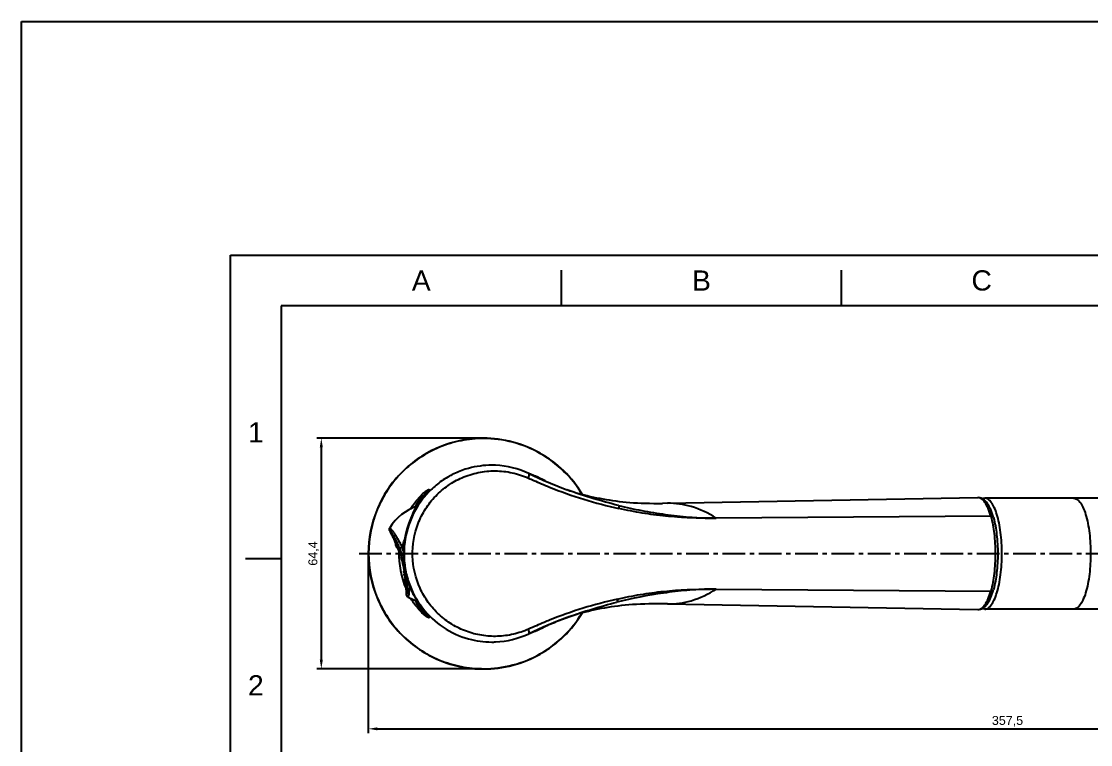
# Model space of a CAD drawing. Header units: millimetres. Extents: x 120 to 1856, y -818 to 764.
# Drawn here: x 581.1 to 880.1, y -298.8 to -96.6 of the extents above; entities that cross this region are included whole.
import ezdxf

# ---------------------------------------------------------------- set-up
doc = ezdxf.new("R2010")
doc.units = ezdxf.units.MM
doc.header["$LTSCALE"] = 0.1
doc.linetypes.add('CENTERX2', pattern=[101.6, 63.5, -12.7, 12.7, -12.7])
doc.layers.add('CENTER', color=1, linetype='CENTERX2')
doc.layers.add('DIM', color=3, linetype='Continuous')
doc.styles.get("Standard").update_dxf_attribs({"font": 'arial.ttf'})
doc.dimstyles.new('ISO-25', dxfattribs={"dimtxt": 2.5, "dimasz": 2.5, "dimexe": 1.25, "dimexo": 0.625, "dimtad": 1, "dimlfac": 1.33325, "dimtxsty": 'Standard', "dimcen": 2.5, "dimadec": 0, "dimazin": 0, "dimtfac": 1, "dimtmove": 0, "dimatfit": 3, "dimfxl": 0, "dimarcsym": 0})

# ---------------------------------------------------------------- blocks, each defined once
blk = doc.blocks.new('*D41')
at = {"layer": 'Defpoints', "color": 0}
for p in [(710.34, -213.14), (665.01, -277.57), (710.37, -277.57)]:
    blk.add_point(p, dxfattribs=at)
at = {"layer": 'DIM', "color": 0, "lineweight": -2}
for p, q in [((709.71, -213.14), (663.76, -213.14)), ((665.01, -215.64), (665.01, -275.07)), ((709.75, -277.57), (663.76, -277.57))]:
    blk.add_line(p, q, dxfattribs=at)
at = {"layer": 'DIM', "color": 0}
for points in [[(664.59, -215.64), (665.43, -215.64), (665.01, -213.14)], [(664.59, -275.07), (665.43, -275.07), (665.01, -277.57)]]:
    blk.add_solid(points, dxfattribs=at)
at = {"layer": 'DIM', "color": 0, "insert": (662.88, -245.36), "char_height": 2.5, "attachment_point": 5, "rotation": 90}
blk.add_mtext('64,4', dxfattribs=at)
blk = doc.blocks.new('*D91')
at = {"layer": 'Defpoints', "color": 0}
for p in [(678.14, -245.39), (1035.6, -245.4), (1035.6, -294.36)]:
    blk.add_point(p, dxfattribs=at)
at = {"layer": 'DIM', "color": 0, "lineweight": -2}
for p, q in [((678.14, -246.01), (678.14, -295.61)), ((1035.6, -246.02), (1035.6, -295.61)), ((680.64, -294.36), (1033.1, -294.36))]:
    blk.add_line(p, q, dxfattribs=at)
at = {"layer": 'DIM', "color": 0}
for points in [[(680.64, -293.95), (680.64, -294.78), (678.14, -294.36)], [(1033.1, -293.95), (1033.1, -294.78), (1035.6, -294.36)]]:
    blk.add_solid(points, dxfattribs=at)
at = {"layer": 'DIM', "color": 0, "insert": (856.87, -292.24), "char_height": 2.5, "attachment_point": 5}
blk.add_mtext('357,5', dxfattribs=at)

msp = doc.modelspace()

# ---------------------------------------------------------------- linework, layer by layer
for p, q in [((732.1261, -176.134), (732.1261, -166.134)), ((810.4695, -176.134), (810.4695, -166.134)), ((653.7826, -176.134), (653.7826, -741.7905)), ((1045.4998, -176.134), (653.7826, -176.134)), ((653.7826, -246.841), (643.7826, -246.841))]:
    msp.add_line(p, q)
at = {"color": 7, "linetype": 'Continuous'}
for p, q in [((723.1715, -223.0761), (723.0555, -223.026)), ((723.4687, -223.1935), (723.1715, -223.0761)), ((693.4596, -229.7279), (693.56, -229.5972)), ((693.4827, -229.7008), (693.4597, -229.7278)), ((693.4628, -229.7269), (693.4829, -229.7006)), ((694.7275, -228.1357), (693.4827, -229.7008)), ((693.56, -229.5972), (693.8337, -229.2466)), ((733.8978, -227.6085), (733.691, -227.5326)), ((733.8508, -227.5913), (733.9343, -227.6203)), ((733.9343, -227.6203), (734.1556, -227.6957)), ((761.7955, -231.3233), (848.5662, -229.7308)), ((932.3223, -229.8873), (850.5113, -229.8873)), ((761.7999, -231.3233), (760.423, -231.3423)), ((690.639, -234.1772), (690.6376, -234.1776)), ((852.1951, -234.936), (775.3919, -235.487)), ((684.1519, -238.1768), (684.1522, -238.1764)), ((684.1522, -238.1764), (684.1604, -238.1726)), ((684.7792, -240.213), (684.4356, -239.5468)), ((685.6088, -242.0037), (685.6092, -242.0038)), ((685.6904, -241.6806), (685.6718, -241.6566)), ((685.7003, -241.5727), (685.6911, -241.5413)), ((685.6911, -241.5413), (685.7102, -241.5612)), ((685.7139, -241.6065), (685.7003, -241.5727)), ((685.7009, -241.5702), (685.7006, -241.5691)), ((686.0943, -242.0919), (686.1315, -242.1489)), ((686.1314, -242.1487), (686.1712, -242.223)), ((685.8592, -242.9995), (685.8499, -242.959)), ((685.9973, -243.0187), (685.8717, -243.0187)), ((685.8717, -243.0187), (686.0038, -243.3742)), ((686.1713, -243.3742), (685.9973, -243.0187)), ((685.9993, -242.5558), (686.2067, -242.4675)), ((686.0034, -243.3741), (686.0038, -243.3742)), ((686.0038, -243.3742), (686.1738, -243.7328)), ((686.2067, -242.4675), (686.071, -242.209)), ((686.1657, -243.7297), (686.1451, -243.6898)), ((686.1712, -242.223), (686.2772, -242.4411)), ((686.1713, -243.3742), (686.2153, -243.3588)), ((686.2994, -243.7328), (686.1713, -243.3742)), ((686.1738, -243.7328), (686.2994, -243.7328)), ((686.2756, -242.4378), (686.2067, -242.4675)), ((686.4508, -243.9192), (686.425, -243.9181)), ((686.451, -243.9192), (686.4548, -243.9192)), ((686.4515, -243.9192), (686.4511, -243.9192)), ((686.6963, -244.203), (686.9122, -244.1245)), ((686.7056, -244.6518), (686.7046, -244.6881)), ((686.7788, -244.7683), (686.7793, -244.7685)), ((686.903, -243.8134), (687.5878, -243.5508)), ((687.0012, -244.3927), (686.9122, -244.1245)), ((686.9841, -244.0981), (686.9123, -244.1245)), ((686.9761, -244.3937), (686.9685, -244.3936)), ((687.0012, -244.3927), (686.9761, -244.3932)), ((686.9855, -244.1016), (687.0666, -244.3221)), ((687.0012, -244.3927), (687.0095, -244.3923)), ((687.0666, -244.3221), (687.0856, -244.3803)), ((687.0784, -244.9392), (687.0823, -244.9389)), ((687.0813, -244.9642), (687.0784, -244.9392)), ((687.1166, -244.9677), (687.0812, -244.9637)), ((687.0856, -244.3802), (687.1031, -244.4568)), ((687.1465, -244.9827), (687.1166, -244.9677)), ((687.1615, -244.997), (687.142, -244.9535)), ((687.1752, -245.0231), (687.1615, -244.997)), ((687.1784, -244.997), (687.1808, -245.0301)), ((688.0363, -250.4303), (688.0403, -250.3944)), ((688.0419, -250.3896), (688.0389, -250.4519)), ((688.2168, -250.4519), (688.0389, -250.4519)), ((688.0389, -250.4519), (688.0443, -250.5015)), ((688.0664, -250.3385), (688.0419, -250.3896)), ((688.0457, -250.5116), (688.0441, -250.5015)), ((688.0443, -250.5015), (688.0549, -250.5513)), ((688.0514, -250.5419), (688.0457, -250.5116)), ((688.0549, -250.5513), (688.2328, -250.5513)), ((688.1106, -250.2986), (688.0699, -250.334)), ((688.1736, -250.2784), (688.1215, -250.2928)), ((688.1368, -250.2864), (688.1735, -250.2784)), ((688.2032, -250.2758), (688.1736, -250.2784)), ((688.1736, -250.2784), (688.3324, -250.2784)), ((688.1894, -251.1282), (688.2298, -251.0936)), ((688.3021, -250.6777), (688.2028, -250.6777)), ((688.2386, -250.2659), (688.2032, -250.2758)), ((688.2032, -250.2758), (688.2311, -250.2692)), ((688.3342, -250.2758), (688.2032, -250.2758)), ((688.2274, -250.5015), (688.2168, -250.4519)), ((688.2224, -250.2294), (688.2174, -250.2046)), ((688.2302, -250.2678), (688.2224, -250.2294)), ((688.2761, -250.4946), (688.2274, -250.5015)), ((688.2328, -250.5513), (688.2274, -250.5015)), ((688.2311, -250.2692), (688.2588, -250.2525)), ((688.2457, -250.2604), (688.2351, -250.1989)), ((688.2407, -251.0878), (688.2922, -251.0737)), ((688.256, -251.0815), (688.2922, -251.0737)), ((688.2588, -250.2525), (688.2781, -250.2302)), ((688.2622, -250.1943), (688.2726, -250.2557)), ((688.2769, -250.4995), (688.2764, -250.4995)), ((688.2911, -250.1896), (688.2928, -250.1593)), ((688.3288, -251.0705), (688.2922, -251.0737)), ((688.2922, -251.0737), (688.3592, -251.0737)), ((688.2928, -250.1593), (688.4708, -250.1593)), ((688.2928, -250.1593), (688.2928, -250.1932)), ((688.3287, -251.0705), (688.3583, -251.0632)), ((688.3581, -251.0633), (688.3288, -251.0705)), ((688.3587, -251.0705), (688.3288, -251.0705)), ((688.461, -250.2042), (688.378, -250.2546)), ((688.6901, -251.0698), (688.4975, -251.095)), ((688.157, -251.2433), (688.1607, -251.1841)), ((688.3349, -251.2433), (688.157, -251.2433)), ((688.157, -251.2433), (688.1612, -251.2939)), ((688.1607, -251.1841), (688.1861, -251.1324)), ((688.1623, -251.3033), (688.161, -251.2939)), ((688.1612, -251.2939), (688.1706, -251.3447)), ((688.1665, -251.3304), (688.1623, -251.3033)), ((688.1706, -251.3447), (688.3485, -251.3447)), ((688.319, -251.4749), (688.2923, -251.4725)), ((688.3207, -252.5836), (688.3147, -252.6412)), ((688.4926, -252.6412), (688.3147, -252.6412)), ((688.3147, -252.6412), (688.3167, -252.6936)), ((688.3175, -252.7045), (688.3165, -252.6936)), ((688.3167, -252.6936), (688.3239, -252.7461)), ((688.3206, -252.7322), (688.3175, -252.7045)), ((688.417, -251.4749), (688.3191, -251.4749)), ((688.3507, -252.5295), (688.3228, -252.5773)), ((688.3239, -252.7461), (688.5019, -252.7461)), ((688.3239, -252.7461), (688.3387, -252.7993)), ((688.3443, -251.2939), (688.3349, -251.2433)), ((688.3387, -252.7993), (688.3704, -252.8423)), ((688.3443, -251.2939), (688.3895, -251.2885)), ((688.3485, -251.3447), (688.3443, -251.2939)), ((688.3996, -251.4389), (688.3485, -251.3447)), ((688.3737, -252.8454), (688.4176, -252.8725)), ((688.3835, -253.3916), (688.3765, -253.4475)), ((688.5544, -253.4475), (688.3765, -253.4475)), ((688.3765, -253.4475), (688.3772, -253.5009)), ((688.3778, -253.5127), (688.377, -253.5009)), ((688.3772, -253.5009), (688.3831, -253.5545)), ((688.3802, -253.5407), (688.3778, -253.5127)), ((688.3831, -253.5545), (688.561, -253.5545)), ((688.4287, -253.6536), (688.3831, -253.5545)), ((688.4138, -253.3386), (688.386, -253.3845)), ((688.4507, -252.4784), (688.4014, -252.4915)), ((688.4176, -252.8725), (688.4732, -252.8832)), ((688.4799, -253.6859), (688.432, -253.6567)), ((688.4732, -252.8832), (688.4457, -252.8807)), ((688.499, -252.4741), (688.4507, -252.4784)), ((688.4507, -252.4784), (688.529, -252.4784)), ((688.5128, -253.2886), (688.4643, -253.3013)), ((688.5614, -252.8832), (688.4732, -252.8832)), ((688.5326, -253.6955), (688.4799, -253.6859)), ((688.4999, -252.6936), (688.4926, -252.6412)), ((688.499, -252.4741), (688.5278, -252.467)), ((688.5282, -252.467), (688.499, -252.4741)), ((688.5286, -252.4741), (688.499, -252.4741)), ((688.5455, -252.69), (688.4999, -252.6936)), ((688.5019, -252.7461), (688.4999, -252.6936)), ((688.5326, -253.6955), (688.5048, -253.6929)), ((688.5676, -253.2838), (688.5128, -253.2886)), ((688.5128, -253.2886), (688.593, -253.2886)), ((688.6876, -253.6955), (688.5326, -253.6955)), ((688.5604, -253.5009), (688.5544, -253.4475)), ((688.5604, -253.5009), (688.6093, -253.4982)), ((688.561, -253.5545), (688.5604, -253.5009)), ((688.5676, -253.2838), (688.5921, -253.2777)), ((688.5926, -253.2838), (688.5676, -253.2838)), ((688.611, -253.515), (688.6106, -253.515)), ((688.6327, -253.6978), (688.6708, -253.7245)), ((688.683, -253.9235), (688.669, -253.7237)), ((688.6711, -253.7029), (688.673, -253.7302)), ((688.673, -253.7302), (688.6752, -253.7622)), ((688.6755, -253.7302), (688.6959, -253.7857)), ((688.6959, -253.7857), (688.6878, -253.7571)), ((688.6886, -253.7563), (688.6887, -253.7566)), ((688.8317, -253.7857), (688.6959, -253.7857)), ((688.9376, -252.8873), (688.6984, -252.9055)), ((688.7639, -253.7326), (688.8561, -253.7634)), ((688.8511, -253.7908), (688.8561, -253.7634)), ((688.8841, -253.8032), (688.8512, -253.7901)), ((688.909, -253.8256), (688.8841, -253.8032)), ((688.926, -253.8738), (688.9202, -253.8443)), ((688.9379, -253.8474), (688.9296, -253.883)), ((689.0173, -252.8812), (688.9376, -252.8873)), ((688.9446, -253.1761), (688.9376, -252.8873)), ((689.0173, -252.8814), (689.0316, -253.1258)), ((689.0326, -253.1737), (689.0268, -253.2676)), ((688.8547, -256.9061), (688.8433, -256.825)), ((690.6375, -256.597), (690.639, -256.5975)), ((775.3919, -255.2878), (852.1951, -255.8386)), ((761.7914, -259.4513), (761.792, -259.4513)), ((761.7926, -259.4513), (848.5712, -261.044)), ((693.5707, -261.1913), (693.4596, -261.0468)), ((693.4599, -261.0472), (693.4827, -261.0739)), ((693.4827, -261.0739), (693.4626, -261.0476)), ((693.4827, -261.0739), (694.7265, -262.6383)), ((693.8289, -261.522), (693.5707, -261.1913)), ((734.2212, -263.057), (734.0099, -263.1283)), ((932.3223, -260.8873), (850.5113, -260.8873)), ((726.9975, -265.9563), (723.0177, -267.7697)), ((727.5464, -265.7284), (727.5785, -265.711)), ((733.7155, -263.233), (733.9018, -263.1647)), ((734.0099, -263.1283), (733.8756, -263.1747)), ((723.0155, -267.7704), (723.0541, -267.7522)), ((723.1687, -267.7004), (723.3933, -267.611))]:
    msp.add_line(p, q, dxfattribs=at)
msp.add_lwpolyline([(639.6412, -161.9925), (1059.6412, -161.9925), (1059.6412, -755.9319), (639.6412, -755.9319)], close=True)
for points in [[(723.0176, -223.0053), (727.0366, -224.8359), (731.112, -226.5454), (733.6895, -227.5317)], [(690.6364, -234.18), (691.2885, -232.9743), (692.1113, -231.6302), (692.904, -230.476), (693.4597, -229.7278)], [(693.8337, -229.2466), (694.0916, -228.922), (694.3257, -228.6299), (694.5284, -228.3763), (694.693, -228.1665), (694.8134, -228.0062), (694.885, -227.9034), (694.8951, -227.8875)], [(734.1556, -227.6957), (734.5107, -227.8135), (735.0086, -227.9737), (735.605, -228.1589), (736.2946, -228.3646), (737.0216, -228.572), (737.7641, -228.7745), (738.5355, -228.9751), (739.3525, -229.1774), (740.1998, -229.3764), (741.0678, -229.5694), (741.9487, -229.7544), (742.8359, -229.9301), (743.7252, -230.0958), (744.6155, -230.2514), (745.5134, -230.3975), (746.4234, -230.5344), (747.3516, -230.6623), (748.3064, -230.7815), (749.2788, -230.8898), (750.2657, -230.9866), (751.272, -231.072), (752.305, -231.146), (753.3733, -231.2087), (754.4839, -231.2602), (755.6229, -231.2996), (756.7802, -231.3271), (757.9637, -231.3433), (759.1773, -231.3484), (760.423, -231.3423)], [(684.1431, -238.9472), (684.1147, -238.8769), (684.0895, -238.8054), (684.0667, -238.7216), (684.0497, -238.611), (684.0514, -238.469), (684.0887, -238.3056), (684.1506, -238.1752)], [(684.4356, -239.5468), (684.3691, -239.4165), (684.3102, -239.2998), (684.2586, -239.1957), (684.214, -239.1035), (684.1758, -239.0215), (684.1431, -238.9472)], [(685.5832, -241.839), (685.4876, -241.6369), (685.3575, -241.3666), (685.2317, -241.1092), (685.1107, -240.865), (684.9944, -240.6339), (684.8838, -240.4165), (684.7792, -240.213)], [(685.6722, -241.6572), (685.689, -241.6361), (685.7003, -241.6073)], [(685.7003, -241.6073), (685.7025, -241.5823), (685.7009, -241.5702)], [(685.8499, -242.959), (685.8447, -242.9034), (685.8515, -242.837), (685.8743, -242.7698), (685.9145, -242.707), (685.9298, -242.6898)], [(685.8844, -243.0763), (685.8703, -243.0357), (685.8592, -242.9995)], [(686.0034, -243.3741), (685.9863, -243.3336), (685.9541, -243.2556), (685.926, -243.1858), (685.9028, -243.1259), (685.8844, -243.0763)], [(686.1451, -243.6898), (686.1214, -243.6406), (686.0933, -243.58), (686.061, -243.5076), (686.025, -243.4248), (686.0034, -243.3741)], [(686.212, -243.8023), (686.1858, -243.7648), (686.1657, -243.7297)], [(686.425, -243.9181), (686.3562, -243.9039), (686.2987, -243.8779), (686.2503, -243.8428), (686.212, -243.8023)], [(687.1658, -245.0023), (687.1662, -245.0031), (687.1621, -244.9975), (687.1465, -244.9827)], [(688.0441, -250.5015), (688.0419, -250.4873), (688.0378, -250.4553), (688.0363, -250.4303)], [(688.0403, -250.3944), (688.0531, -250.3595), (688.0733, -250.3296), (688.1011, -250.3047), (688.1368, -250.2864)], [(688.2026, -250.6777), (688.1647, -250.6728), (688.127, -250.6572), (688.0949, -250.632), (688.0703, -250.5984), (688.0567, -250.5642), (688.0514, -250.5419)], [(688.1722, -251.1539), (688.1926, -251.1242), (688.2204, -251.0995), (688.256, -251.0815)], [(688.2781, -250.2302), (688.2884, -250.2081), (688.2918, -250.1929), (688.2921, -250.189)], [(688.1549, -251.2241), (688.1592, -251.1888), (688.1722, -251.1539)], [(688.161, -251.2939), (688.1592, -251.2805), (688.1559, -251.2486), (688.1549, -251.2241)], [(688.2923, -251.4725), (688.2627, -251.464), (688.2363, -251.4501), (688.2141, -251.4322), (688.1967, -251.4119), (688.1841, -251.3908), (688.1753, -251.369), (688.1704, -251.3505), (688.1665, -251.3304)], [(688.3134, -252.626), (688.318, -252.592), (688.3314, -252.5573)], [(688.3165, -252.6936), (688.3155, -252.6815), (688.3136, -252.6499), (688.3134, -252.626)], [(688.3488, -252.8173), (688.3364, -252.7952), (688.3281, -252.7726), (688.3237, -252.753), (688.3206, -252.7322)], [(688.3314, -252.5573), (688.3521, -252.5277), (688.38, -252.5034), (688.4153, -252.4859), (688.4507, -252.4784)], [(688.4457, -252.8807), (688.4155, -252.8717), (688.3886, -252.8572), (688.3662, -252.8385), (688.3488, -252.8173)], [(688.377, -253.5009), (688.3764, -253.4896), (688.3752, -253.4583), (688.3754, -253.4345)], [(688.3754, -253.4345), (688.3803, -253.4015), (688.3939, -253.3668)], [(688.4071, -253.6278), (688.3948, -253.6052), (688.3868, -253.5821), (688.3827, -253.562), (688.3802, -253.5407)], [(688.3939, -253.3668), (688.4147, -253.3373), (688.4427, -253.3132), (688.4779, -253.2959), (688.5128, -253.2886)], [(688.5048, -253.6929), (688.4742, -253.6837), (688.4471, -253.6688), (688.4245, -253.6496), (688.4071, -253.6278)], [(688.6731, -253.7276), (688.6537, -253.7093), (688.627, -253.6958)], [(688.6887, -253.7566), (688.6849, -253.7466), (688.6731, -253.7276)], [(688.7534, -255.2), (688.7429, -254.9709), (688.7309, -254.7281), (688.717, -254.4724), (688.7011, -254.2041), (688.683, -253.9235)], [(688.923, -253.8511), (688.9231, -253.8516), (688.9203, -253.8443), (688.909, -253.8256)], [(688.8433, -256.825), (688.8336, -256.737), (688.8248, -256.6392), (688.8167, -256.5302), (688.8091, -256.4099), (688.8017, -256.2778), (688.7944, -256.1327), (688.787, -255.9743), (688.7534, -255.2)], [(689.2398, -257.5167), (689.1238, -257.4357), (689.007, -257.3084), (688.9331, -257.1812), (688.8923, -257.0735), (688.8696, -256.9857), (688.8547, -256.9061)], [(761.7913, -259.4513), (760.3517, -259.4317), (759.0739, -259.4263), (757.8299, -259.4327), (756.6177, -259.4507), (755.432, -259.4808), (754.2665, -259.5235), (753.1348, -259.5788), (752.0465, -259.646), (750.9923, -259.7251), (749.9637, -259.8163), (748.9542, -259.9196), (747.9582, -260.0352), (746.9863, -260.1613), (746.041, -260.2964), (745.1123, -260.4411), (744.1923, -260.596), (743.2739, -260.7617), (742.3554, -260.9384), (741.445, -261.1247), (740.5489, -261.3193), (739.673, -261.5207), (738.8256, -261.7265), (738.0255, -261.9311), (737.2659, -262.135), (736.5225, -262.3441), (735.7966, -262.5578), (735.1357, -262.7609), (734.6054, -262.9303), (734.2212, -263.057)], [(694.8997, -262.8947), (694.895, -262.8869), (694.8465, -262.8147), (694.7564, -262.6917), (694.6297, -262.5272), (694.4703, -262.3258), (694.2817, -262.0902), (694.0669, -261.8219), (693.8289, -261.522)], [(733.7146, -263.2338), (731.0339, -264.2604), (726.9975, -265.9563)]]:
    msp.add_lwpolyline(points, dxfattribs=at)
for centre, radius, start, end in [((712.6359, -244.9991), 24.3217, 89.979427, 105.378078), ((712.6227, -245.0319), 24.3545, 87.365332, 89.948236), ((712.6501, -244.9378), 24.2593, 64.706042, 87.419651), ((719.0492, -249.3342), 32.2352, 142.536475, 144.72543), ((682.391, -218.4063), 15.7115, 321.738173, 322.069669), ((696.0278, -245.3759), 13.8874, 107.874304, 148.742221), ((714.8816, -246.5121), 27.2002, 149.261577, 153.032477), ((715.3339, -246.7697), 27.7207, 148.027384, 149.281708), ((715.7542, -247.0461), 28.2235, 145.644079, 148.003137), ((717.4912, -248.2283), 30.3247, 144.73141, 145.652273), ((712.6913, -245.3873), 24.7392, 153.062325, 206.943673), ((712.6939, -245.3873), 24.7404, 153.056482, 206.943518), ((774.6363, -117.0485), 118.4392, 269.899896, 270.365191), ((684.7581, -238.5343), 0.7008, 148.764163, 212.241861), ((685.879, -241.8735), 0.3, 152.135091, 205.727733), ((657.7937, -255.4054), 30.8753, 20.152442, 25.725555), ((657.7944, -255.4055), 30.8751, 20.152443, 25.725556), ((685.88, -241.8742), 0.3012, 135.233971, 152.102787), ((685.8771, -241.8717), 0.2974, 133.715919, 135.188031), ((685.2383, -241.8703), 0.5641, 31.991092, 33.23125), ((686.0037, -242.1348), 0.1002, 312.21377, 25.323063), ((686.1468, -242.8982), 0.3004, 152.894918, 203.648308), ((686.1447, -242.8972), 0.298, 151.310265, 152.877858), ((686.148, -242.8991), 0.3018, 137.033956, 151.289787), ((686.1439, -242.8956), 0.2965, 135.920135, 136.99998), ((686.273, -242.4315), 0.3006, 132.223272, 204.414138), ((657.936, -255.4009), 30.8633, 21.273687, 24.594544), ((686.4512, -243.6197), 0.2996, 202.187774, 269.925773), ((658.1787, -255.3808), 30.8597, 21.392573, 24.73692), ((658.2589, -255.373), 30.8587, 21.423536, 24.775751), ((686.5768, -243.6198), 0.2994, 235.016786, 241.875467), ((712.0387, -245.3879), 25.3438, 178.590726, 202.882674), ((686.9759, -244.0934), 0.3004, 201.402414, 268.576804), ((712.0341, -245.3879), 25.3392, 178.417347, 178.590367), ((687.0605, -244.665), 0.3, 200.150904, 272.955511), ((657.8203, -255.38), 30.8806, 19.593474, 19.985732), ((658.2561, -255.3845), 30.8955, 14.613902, 21.994845), ((657.824, -255.3788), 30.8767, 17.168401, 19.593568), ((687.0096, -244.4924), 0.1001, 20.834204, 90.034354), ((687.0604, -244.6667), 0.2983, 272.981488, 273.967388), ((657.8071, -255.5755), 32.1166, 19.769393, 21.988314), ((657.8261, -255.3773), 30.8743, 12.286581, 17.166858), ((712.0523, -245.3943), 24.3155, 188.189215, 189.696602), ((657.818, -255.3783), 30.8824, 10.137341, 12.285217), ((688.2029, -250.5278), 0.1499, 189.007212, 269.884483), ((688.1859, -250.427), 0.1487, 141.288164, 143.495871), ((712.0686, -245.3914), 24.332, 189.696822, 191.409025), ((688.1858, -250.426), 0.1479, 115.79381, 120.557936), ((688.3648, -250.4278), 0.15, 104.9114, 189.258414), ((657.8077, -255.3802), 30.8928, 9.663809, 10.137482), ((688.3045, -251.2213), 0.1479, 115.557627, 120.306555), ((688.1951, -250.1774), 0.0986, 296.211973, 303.89426), ((688.1939, -250.1758), 0.1006, 303.933478, 319.016449), ((688.1946, -250.1765), 0.0996, 319.037251, 325.621371), ((688.5726, -250.4518), 0.3, 117.277254, 189.13887), ((657.7749, -255.4053), 30.8936, 3.508098, 9.137169), ((688.1936, -250.1759), 0.1008, 325.677131, 343.271981), ((657.7757, -255.4053), 30.8932, 3.508099, 9.137169), ((688.195, -250.1765), 0.0993, 343.336582, 350.286877), ((688.32, -250.9707), 0.1001, 292.399563, 296.162058), ((688.572, -250.4509), 0.2989, 114.136309, 117.254046), ((688.7952, -251.0539), 0.3005, 124.111473, 187.858026), ((657.9183, -255.404), 30.8813, 4.640738, 8.020935), ((688.3191, -251.3251), 0.1499, 187.518282, 269.930983), ((688.3046, -251.2223), 0.1488, 140.761607, 142.854371), ((688.462, -252.627), 0.1478, 160.351706, 162.943449), ((688.4647, -252.6284), 0.1509, 119.630432, 139.03391), ((688.4726, -252.7341), 0.1489, 226.63788, 228.381856), ((688.5242, -253.4372), 0.1479, 159.140988, 162.063985), ((688.4631, -252.6262), 0.1482, 114.630697, 119.550783), ((688.497, -251.3252), 0.1497, 229.419781, 235.333427), ((688.5267, -253.4386), 0.1508, 119.305073, 138.468572), ((688.532, -253.5464), 0.1488, 226.040143, 227.791454), ((688.5253, -253.4364), 0.1482, 114.28294, 119.229191), ((688.7107, -253.5456), 0.1499, 183.403294, 258.480618), ((688.5586, -253.1838), 0.1004, 275.126225, 289.793293), ((688.91, -253.4966), 0.3, 183.506397, 255.468355), ((688.5962, -253.7907), 0.0998, 68.542179, 75.601304), ((688.5957, -253.7911), 0.1004, 37.30525, 41.543284), ((688.9979, -252.8804), 0.3005, 184.791971, 259.79672), ((658.2348, -255.3752), 30.8034, 4.632789, 7.268235), ((688.9096, -253.4976), 0.2989, 255.492662, 258.681065), ((688.9269, -253.2747), 0.1001, 4.055526, 79.807996), ((686.5515, -253.2029), 2.4812, 0.671754, 1.779671), ((689.5884, -256.9076), 0.7002, 177.206738, 240.723249), ((714.807, -244.3083), 27.113, 206.952854, 210.614737), ((774.665, -362.7853), 107.4983, 89.61295, 90.439609), ((832.3425, -249.7374), 21.377, 342.76541, 344.528231), ((696.0382, -245.3737), 13.9145, 240.780573, 252.237757), ((715.1913, -244.0851), 27.5574, 210.607382, 212.330494), ((715.9994, -243.5739), 28.5137, 212.329913, 214.064445), ((716.5472, -243.2019), 29.1758, 214.067049, 215.454074), ((720.4178, -240.4175), 33.9439, 215.492935, 217.428585), ((681.1529, -273.3499), 17.291, 38.076031, 38.278873), ((712.5978, -245.6211), 24.4767, 272.676377, 295.189311), ((725.3337, -272.9768), 5.7033, 112.308953, 112.493352), ((712.6466, -245.6994), 24.398, 254.647143, 269.995461), ((712.6151, -245.9572), 24.1402, 270.070344, 272.672815)]:
    msp.add_arc(centre, radius, start, end, dxfattribs=at)
for points, knots in [([(710.3399, -213.145), (708.2357, -213.145), (704.0155, -213.5607), (697.9379, -215.4077), (692.3345, -218.4067), (687.4239, -222.442), (683.3938, -227.3614), (679.4106, -234.8142), (677.2949, -245.3873), (679.4106, -255.9605), (683.3938, -263.4132), (687.4239, -268.3326), (692.3345, -272.368), (697.9379, -275.367), (704.0155, -277.214), (708.2357, -277.6297), (710.3399, -277.6297)], [0, 0, 0, 0, 0.06253776, 0.12507672, 0.18763029, 0.25019746, 0.31278053, 0.37537811, 0.50000001, 0.62462189, 0.68721947, 0.74980254, 0.81236971, 0.87492328, 0.93746224, 1, 1, 1, 1]), ([(710.3574, -213.2025), (708.2571, -213.2025), (704.0447, -213.6174), (697.9782, -215.4611), (692.3851, -218.4547), (687.4834, -222.4827), (683.4606, -227.3934), (679.4846, -234.8329), (677.3727, -245.3873), (679.4846, -255.9417), (683.4606, -263.3813), (687.4834, -268.2919), (692.3851, -272.32), (697.9782, -275.3136), (704.0447, -277.1572), (708.2571, -277.5722), (710.3574, -277.5722)], [0, 0, 0, 0, 0.0625352, 0.12507198, 0.1876241, 0.25019076, 0.31277434, 0.37537337, 0.5, 0.62462663, 0.68722566, 0.74980924, 0.8123759, 0.87492802, 0.9374648, 1, 1, 1, 1]), ([(737.9278, -228.7606), (736.5082, -226.3987), (733.044, -222.0213), (726.3617, -217.0093), (718.6272, -213.8601), (713.0936, -213.145), (710.3399, -213.145)], [0, 0, 0, 0, 0.25010639, 0.50013085, 0.75007879, 1, 1, 1, 1]), ([(737.8689, -228.7471), (736.4504, -226.3951), (732.9918, -222.0371), (726.3272, -217.0482), (718.6169, -213.9141), (713.1018, -213.2025), (710.3574, -213.2025)], [0, 0, 0, 0, 0.25011307, 0.50013905, 0.75008409, 1, 1, 1, 1]), ([(706.1861, -221.5482), (704.9299, -221.8932), (702.4646, -222.7867), (699.0222, -224.7137), (695.9097, -227.1862), (692.2939, -231.1469), (689.0417, -237.2111), (687.9033, -244.0385), (688.36, -249.5078), (689.6951, -254.7843), (692.9222, -260.7943), (698.8045, -266.3068), (703.6729, -268.5367), (706.1869, -269.2267)], [0, 0, 0, 0, 0.06102107, 0.12220244, 0.18402841, 0.24639124, 0.37247549, 0.50028374, 0.56447202, 0.62850936, 0.75424917, 0.87788357, 1, 1, 1, 1]), ([(722.9435, -266.4987), (721.5795, -267.0966), (718.7461, -268.0555), (714.307, -268.6402), (709.8443, -268.3657), (705.5119, -267.2288), (701.457, -265.2712), (697.8425, -262.5303), (694.7964, -259.1117), (691.6999, -253.7897), (689.8853, -246.0917), (691.2489, -238.2986), (694.0265, -232.7903), (696.8745, -229.1878), (700.3332, -226.2371), (702.9733, -224.767), (704.3424, -224.1714)], [0, 0, 0, 0, 0.06158689, 0.12286171, 0.18403502, 0.24532847, 0.3069414, 0.36904287, 0.43173383, 0.49501704, 0.62226988, 0.74966914, 0.81311864, 0.87598817, 0.93825808, 1, 1, 1, 1]), ([(704.3424, -224.1714), (705.8032, -223.5358), (708.8614, -222.5632), (713.6445, -222.1007), (718.4269, -222.6263), (721.4795, -223.6333), (722.9433, -224.2761)], [0, 0, 0, 0, 0.25007333, 0.49941987, 0.74906272, 1, 1, 1, 1]), ([(722.9435, -224.2758), (723.0372, -223.9974), (723.1382, -223.6168), (723.1469, -223.1759), (723.0672, -223.0286), (723.0176, -223.0054)], [0, 0, 0, 0, 0.66521488, 0.87595187, 1, 1, 1, 1]), ([(727.5512, -225.0491), (726.683, -224.5793), (725.3327, -223.9294), (723.9425, -223.3777), (723.4687, -223.1935)], [0, 0, 0, 0, 0.66007743, 1, 1, 1, 1]), ([(722.9436, -224.2756), (723.4309, -224.4916), (725.3725, -225.3494), (727.3233, -226.1871), (728.7967, -226.7838)], [0, 0, 0, 0, 0.25114283, 1, 1, 1, 1]), ([(728.7972, -226.7819), (731.9498, -228.0587), (738.3678, -230.3002), (744.9347, -232.0474), (748.2395, -232.7897)], [0, 0, 0, 0, 0.50104999, 1, 1, 1, 1]), ([(690.0272, -232.8486), (690.6708, -231.7578), (691.7493, -230.2766), (693.3309, -228.6885), (694.0813, -228.0641), (694.4286, -227.8196)], [0, 0, 0, 0, 0.56545591, 0.81035765, 1, 1, 1, 1]), ([(693.2219, -229.4732), (693.0371, -229.6715), (692.2528, -230.5637), (691.5906, -231.5652), (691.1718, -232.3807)], [0, 0, 0, 0, 0.2281931, 1, 1, 1, 1]), ([(694.6411, -228.2338), (694.4286, -228.3471), (693.9407, -228.7555), (693.4868, -229.189), (693.2219, -229.4732)], [0, 0, 0, 0, 0.38266911, 1, 1, 1, 1]), ([(694.4286, -227.8196), (694.5117, -227.761), (694.6594, -227.6618), (694.8646, -227.5423), (695, -227.4835), (695.1031, -227.456), (695.1361, -227.499), (695.1296, -227.5408), (695.1105, -227.5927), (695.0555, -227.6946), (694.9452, -227.8537), (694.8431, -227.9877), (694.7835, -228.0642)], [0, 0, 0, 0, 0.20624912, 0.36394885, 0.47045971, 0.52653916, 0.54491627, 0.56997292, 0.60728966, 0.65851349, 0.80331241, 1, 1, 1, 1]), ([(748.0857, -231.9287), (745.6848, -231.3378), (740.9165, -230.0166), (736.2201, -228.4583), (733.8978, -227.6085)], [0, 0, 0, 0, 0.49996982, 1, 1, 1, 1]), ([(852.1946, -234.9342), (851.9864, -234.183), (851.5457, -232.8482), (850.797, -231.357), (850.1143, -230.496), (849.4995, -229.945), (848.922, -229.7246), (848.5662, -229.7308)], [0, 0, 0, 0, 0.34978012, 0.62960591, 0.74303342, 0.84029781, 1, 1, 1, 1]), ([(852.9448, -235.3347), (852.7344, -234.5752), (852.2772, -233.1988), (851.3616, -231.4107), (850.3405, -230.2928), (849.3604, -229.8038), (848.8291, -229.7288), (848.5667, -229.7332)], [0, 0, 0, 0, 0.31197539, 0.57211819, 0.79200102, 0.89608201, 1, 1, 1, 1]), ([(855.3011, -245.3873), (855.3011, -244.3789), (855.2418, -242.3964), (854.9771, -239.5194), (854.5479, -236.865), (853.972, -234.5315), (853.2716, -232.6054), (852.5668, -231.3094), (851.9352, -230.5631), (851.3629, -230.0803), (850.8383, -229.8873), (850.5113, -229.8874)], [0, 0, 0, 0, 0.17750257, 0.34884566, 0.50820305, 0.65037384, 0.77122261, 0.8682945, 0.90802169, 0.94245779, 1, 1, 1, 1]), ([(875.3149, -229.8873), (875.6179, -229.8873), (876.3277, -230.1303), (877.2218, -231.0641), (878.0511, -232.5376), (878.7827, -234.5433), (879.3776, -236.9822), (879.804, -239.7062), (880.0514, -242.5404), (880.1047, -244.4468), (880.1047, -245.3873)], [0, 0, 0, 0, 0.05335287, 0.1248147, 0.22309334, 0.34949923, 0.49945301, 0.66444962, 0.8344209, 1, 1, 1, 1]), ([(748.0857, -231.9287), (750.2444, -232.46), (753.5058, -233.1685), (757.8858, -233.9421), (761.1854, -234.4373), (764.4938, -234.8526), (767.2567, -235.1262), (769.4681, -235.293), (770.8496, -235.3745), (771.9544, -235.4217), (772.7816, -235.4528), (773.4709, -235.4606), (774.0225, -235.4668), (774.3002, -235.4697), (774.4382, -235.4874)], [0, 0, 0, 0, 0.25031781, 0.37553761, 0.50076554, 0.62594753, 0.75094092, 0.81332924, 0.87563466, 0.90674871, 0.93784088, 0.96883536, 0.98433833, 1, 1, 1, 1]), ([(748.0857, -231.9287), (748.162, -232.014), (748.2401, -232.3189), (748.2464, -232.6094), (748.2395, -232.7902)], [0, 0, 0, 0, 0.38757564, 1, 1, 1, 1]), ([(774.4382, -235.4874), (774.1644, -235.4542), (773.6111, -235.4927), (772.7869, -235.4851), (771.9623, -235.4797), (770.8635, -235.4665), (769.4907, -235.432), (767.8445, -235.3705), (766.2, -235.2882), (764.0094, -235.149), (761.274, -234.9174), (757.9984, -234.5424), (753.6394, -233.9067), (750.3914, -233.2758), (748.2394, -232.7919)], [0, 0, 0, 0, 0.03134446, 0.06255898, 0.09381036, 0.12503205, 0.18747579, 0.24988443, 0.31225886, 0.37461942, 0.49936569, 0.62423766, 0.74929821, 1, 1, 1, 1]), ([(775.3913, -235.4852), (773.2659, -234.0439), (768.8325, -232.0102), (764.0222, -231.2834), (761.8, -231.3233)], [0, 0, 0, 0, 0.53603946, 1, 1, 1, 1]), ([(852.2107, -234.9355), (852.6333, -236.5269), (853.2404, -240.0028), (853.5295, -245.388), (853.2401, -250.773), (852.6347, -254.2527), (852.1947, -255.8405)], [0, 0, 0, 0, 0.2342024, 0.49991558, 0.76563564, 1, 1, 1, 1]), ([(852.9439, -235.3363), (853.3678, -236.8693), (853.9523, -240.2149), (854.2327, -245.3878), (853.9534, -250.5608), (853.3697, -253.9066), (852.9461, -255.4397)], [0, 0, 0, 0, 0.23520375, 0.49999283, 0.76478574, 1, 1, 1, 1]), ([(684.1653, -238.9082), (684.1596, -238.9088), (684.1541, -238.9239), (684.1581, -238.942), (684.1671, -238.9799), (684.1919, -239.0417), (684.233, -239.1357), (684.2896, -239.254), (684.3912, -239.4587), (684.55, -239.767), (684.7718, -240.1953), (685.0265, -240.6924), (685.3024, -241.2447), (685.4888, -241.6311), (685.5832, -241.8309)], [0, 0, 0, 0, 0.00529306, 0.01057955, 0.0181581, 0.04049058, 0.07209206, 0.11248647, 0.16129027, 0.2823773, 0.43173361, 0.60517232, 0.796577, 1, 1, 1, 1]), ([(684.1604, -238.1726), (684.1673, -238.1723), (684.1854, -238.1814), (684.2135, -238.2036), (684.2517, -238.2401), (684.3221, -238.3144), (684.431, -238.442), (684.5853, -238.6343), (684.77, -238.8755), (684.9813, -239.162), (685.2143, -239.4902), (685.5586, -239.9951), (686.0075, -240.6953), (686.5484, -241.598), (687.0843, -242.5558), (687.423, -243.2161), (687.5876, -243.5509)], [0, 0, 0, 0, 0.00325348, 0.00888818, 0.01708003, 0.02783796, 0.05691178, 0.09564634, 0.14337652, 0.19929925, 0.2625074, 0.33201158, 0.48568761, 0.65225274, 0.82515328, 1, 1, 1, 1]), ([(686.903, -243.8134), (686.7807, -243.5108), (686.5265, -242.9126), (686.1175, -242.0408), (685.6923, -241.2173), (685.3305, -240.5782), (685.0501, -240.1168), (684.8596, -239.8174), (684.6855, -239.5562), (684.5314, -239.336), (684.4007, -239.1592), (684.2971, -239.0298), (684.228, -238.9518), (684.1873, -238.9177), (684.1716, -238.9088), (684.1653, -238.9082)], [0, 0, 0, 0, 0.17351843, 0.34542061, 0.51182624, 0.66603972, 0.73570977, 0.79884026, 0.85468389, 0.90256384, 0.94172016, 0.97144865, 0.99088084, 0.99663258, 1, 1, 1, 1]), ([(685.6904, -241.6806), (685.6454, -241.7208), (685.5772, -241.8254), (685.5858, -241.9524), (685.6092, -242.0038)], [0, 0, 0, 0, 0.5163667, 1, 1, 1, 1]), ([(685.6092, -242.0038), (685.6539, -242.0774), (685.734, -242.2071), (685.8429, -242.3746), (685.9261, -242.486), (685.9761, -242.5424), (685.9993, -242.5558)], [0, 0, 0, 0, 0.38050471, 0.67516552, 0.88137166, 1, 1, 1, 1]), ([(685.7168, -241.5715), (685.7249, -241.5887), (685.7283, -241.6315), (685.7055, -241.6669), (685.6904, -241.6805)], [0, 0, 0, 0, 0.483486, 1, 1, 1, 1]), ([(686.071, -242.209), (686.0484, -242.1963), (686, -242.1419), (685.9188, -242.0354), (685.8123, -241.875), (685.734, -241.7509), (685.6904, -241.6805)], [0, 0, 0, 0, 0.11898699, 0.32556775, 0.61983708, 1, 1, 1, 1]), ([(686.0943, -242.0919), (686.0721, -242.0793), (686.024, -242.0261), (685.9435, -241.9211), (685.8379, -241.7631), (685.7601, -241.6408), (685.7168, -241.5715)], [0, 0, 0, 0, 0.11881893, 0.32519502, 0.61983524, 1, 1, 1, 1]), ([(686.6963, -244.203), (686.6914, -244.2086), (686.6854, -244.2281), (686.6825, -244.285), (686.6963, -244.3926), (686.7296, -244.5619), (686.7608, -244.6934), (686.7793, -244.7685)], [0, 0, 0, 0, 0.03909742, 0.10047304, 0.29803888, 0.59820409, 1, 1, 1, 1]), ([(686.7793, -244.7685), (686.8008, -244.8233), (686.8889, -244.9215), (687.0165, -244.9451), (687.0784, -244.9392)], [0, 0, 0, 0, 0.48646251, 1, 1, 1, 1]), ([(687.0012, -244.3927), (686.9964, -244.3981), (686.9906, -244.4169), (686.9877, -244.472), (687.0005, -244.576), (687.0316, -244.7397), (687.061, -244.8668), (687.0784, -244.9392)], [0, 0, 0, 0, 0.03921348, 0.10070495, 0.29859797, 0.59876172, 1, 1, 1, 1]), ([(687.0823, -244.9389), (687.1024, -244.9378), (687.1436, -244.9467), (687.1715, -244.9791), (687.1784, -244.997)], [0, 0, 0, 0, 0.51314218, 1, 1, 1, 1]), ([(687.1784, -244.997), (687.1614, -244.9254), (687.1327, -244.7998), (687.1022, -244.638), (687.0897, -244.5352), (687.0928, -244.4808), (687.0985, -244.4623), (687.1031, -244.4568)], [0, 0, 0, 0, 0.40112738, 0.70155982, 0.89931063, 0.9607188, 1, 1, 1, 1]), ([(850.5113, -260.8873), (850.8383, -260.8873), (851.3629, -260.6944), (851.9352, -260.2116), (852.5668, -259.4653), (853.2716, -258.1693), (853.972, -256.2432), (854.5479, -253.9097), (854.9771, -251.2553), (855.2418, -248.3782), (855.3011, -246.3958), (855.3011, -245.3873)], [0, 0, 0, 0, 0.05754221, 0.09197831, 0.1317055, 0.22877739, 0.34962616, 0.49179695, 0.65115434, 0.82249743, 1, 1, 1, 1]), ([(880.1047, -245.3873), (880.1047, -246.3279), (880.0514, -248.2343), (879.804, -251.0685), (879.3776, -253.7925), (878.7827, -256.2314), (878.0511, -258.2371), (877.2218, -259.7106), (876.3277, -260.6444), (875.6179, -260.8873), (875.3149, -260.8873)], [0, 0, 0, 0, 0.1655791, 0.33555038, 0.50054699, 0.65050077, 0.77690666, 0.8751853, 0.94664713, 1, 1, 1, 1]), ([(688.378, -250.2546), (688.3422, -250.2845), (688.2842, -250.3601), (688.2708, -250.4554), (688.2769, -250.4995)], [0, 0, 0, 0, 0.51152105, 1, 1, 1, 1]), ([(688.2769, -250.4995), (688.2988, -250.5788), (688.3388, -250.7181), (688.3963, -250.8988), (688.4449, -251.0181), (688.4783, -251.0803), (688.4975, -251.095)], [0, 0, 0, 0, 0.38642877, 0.682506, 0.88619996, 1, 1, 1, 1]), ([(688.6984, -252.9055), (688.6918, -252.9115), (688.6803, -252.9316), (688.6602, -252.9923), (688.6415, -253.1081), (688.6236, -253.2913), (688.6152, -253.4339), (688.611, -253.515)], [0, 0, 0, 0, 0.04342643, 0.10862916, 0.30985337, 0.60742808, 1, 1, 1, 1]), ([(688.611, -253.515), (688.6148, -253.5596), (688.6488, -253.6499), (688.7222, -253.7112), (688.7639, -253.7326)], [0, 0, 0, 0, 0.48873331, 1, 1, 1, 1]), ([(688.6752, -253.7622), (688.6897, -253.9718), (688.7149, -254.3782), (688.7446, -254.963), (688.7676, -255.4917), (688.7872, -255.9491), (688.8055, -256.3223), (688.8234, -256.5767), (688.8405, -256.7291), (688.8542, -256.8046), (688.8657, -256.8495), (688.8813, -256.8727), (688.889, -256.8735)], [0, 0, 0, 0, 0.20151736, 0.39063874, 0.56162361, 0.70910681, 0.8297493, 0.92025471, 0.95323603, 0.97742037, 0.99257442, 1, 1, 1, 1]), ([(688.9446, -253.1761), (688.9382, -253.182), (688.927, -253.2014), (688.9073, -253.2599), (688.8885, -253.3716), (688.8699, -253.5481), (688.8607, -253.6854), (688.8561, -253.7634)], [0, 0, 0, 0, 0.04354556, 0.10889328, 0.31044329, 0.60797591, 1, 1, 1, 1]), ([(688.8561, -253.7634), (688.877, -253.7671), (688.9169, -253.7866), (688.9364, -253.8274), (688.9379, -253.8474)], [0, 0, 0, 0, 0.51505153, 1, 1, 1, 1]), ([(688.889, -256.8735), (688.9004, -256.8723), (688.9218, -256.8334), (688.9426, -256.7652), (688.9688, -256.6452), (688.9945, -256.4863), (689.0206, -256.2857), (689.0553, -255.9468), (689.0892, -255.4429), (689.1087, -254.7604), (689.1028, -253.997), (689.0679, -253.184), (689.0253, -252.6299), (688.9991, -252.3494)], [0, 0, 0, 0, 0.00752, 0.02416227, 0.05067983, 0.0864805, 0.131013, 0.18371594, 0.31117742, 0.46369105, 0.63377211, 0.81427324, 1, 1, 1, 1]), ([(688.9379, -253.8474), (688.9427, -253.7704), (688.9521, -253.6348), (688.9709, -253.4605), (688.9898, -253.3502), (689.0095, -253.2925), (689.0205, -253.2735), (689.0268, -253.2676)], [0, 0, 0, 0, 0.39190408, 0.68975777, 0.891205, 0.95643387, 1, 1, 1, 1]), ([(689.6504, -254.2084), (689.6427, -254.4349), (689.6232, -254.8725), (689.5808, -255.4999), (689.5276, -256.0645), (689.4681, -256.5513), (689.4085, -256.9463), (689.3579, -257.2129), (689.3195, -257.3706), (689.2943, -257.4476), (689.2757, -257.4939), (689.2551, -257.5164), (689.2465, -257.5162)], [0, 0, 0, 0, 0.20293878, 0.39215577, 0.56295998, 0.71070767, 0.83118444, 0.92080828, 0.95318796, 0.97699133, 0.9922501, 1, 1, 1, 1]), ([(773.8371, -255.2967), (771.6362, -255.3307), (767.2271, -255.5958), (758.4517, -256.6305), (751.922, -257.8861), (747.6314, -258.9587)], [0, 0, 0, 0, 0.24914322, 0.49939938, 1, 1, 1, 1]), ([(747.7841, -258.0858), (749.9235, -257.593), (754.2253, -256.7348), (762.9037, -255.5798), (769.4692, -255.2761), (773.8371, -255.2967)], [0, 0, 0, 0, 0.25087184, 0.50085983, 1, 1, 1, 1]), ([(761.792, -259.4513), (764.0153, -259.4921), (768.8284, -258.766), (773.2654, -256.7326), (775.3916, -255.2897)], [0, 0, 0, 0, 0.46391597, 1, 1, 1, 1]), ([(848.5646, -261.0414), (848.81, -261.046), (849.3059, -260.982), (850.2283, -260.5559), (851.2072, -259.5712), (852.0977, -257.9768), (852.5494, -256.7482), (852.7597, -256.0711)], [0, 0, 0, 0, 0.10631121, 0.21265664, 0.43493586, 0.6928409, 1, 1, 1, 1]), ([(848.5712, -261.044), (848.927, -261.0491), (849.5034, -260.8271), (850.1172, -260.2755), (850.7988, -259.4144), (851.5464, -257.9244), (851.9866, -256.5908), (852.1946, -255.8405)], [0, 0, 0, 0, 0.15975587, 0.25706867, 0.37053385, 0.65035475, 1, 1, 1, 1]), ([(694.4388, -262.9621), (694.0939, -262.7204), (693.3472, -262.1013), (691.7702, -260.5223), (690.6925, -259.0484), (690.0485, -257.9621)], [0, 0, 0, 0, 0.18885815, 0.43371961, 1, 1, 1, 1]), ([(691.1703, -258.3937), (691.3158, -258.6765), (691.8947, -259.7155), (692.6292, -260.6643), (693.2227, -261.3012)], [0, 0, 0, 0, 0.26758815, 1, 1, 1, 1]), ([(747.7842, -258.0881), (744.5579, -258.8261), (738.1456, -260.5477), (731.8775, -262.7453), (728.797, -263.9929)], [0, 0, 0, 0, 0.49894518, 1, 1, 1, 1]), ([(733.9018, -263.1647), (736.1501, -262.3421), (740.6956, -260.8294), (745.3089, -259.5393), (747.6314, -258.9587)], [0, 0, 0, 0, 0.500019, 1, 1, 1, 1]), ([(747.7842, -258.0876), (747.7922, -258.2709), (747.7874, -258.5642), (747.7093, -258.8738), (747.6314, -258.9587)], [0, 0, 0, 0, 0.61420554, 1, 1, 1, 1]), ([(693.2227, -261.3012), (693.4833, -261.5808), (693.931, -262.0161), (694.4202, -262.4155), (694.6337, -262.5319)], [0, 0, 0, 0, 0.6112104, 1, 1, 1, 1]), ([(694.7643, -262.6864), (694.8261, -262.7652), (694.9323, -262.9035), (695.0475, -263.0675), (695.1059, -263.1725), (695.1268, -263.2265), (695.135, -263.269), (695.107, -263.3149), (695.004, -263.2932), (694.7851, -263.1964), (694.5846, -263.0643), (694.4388, -262.9621)], [0, 0, 0, 0, 0.20131431, 0.35033482, 0.40311437, 0.4416849, 0.46770177, 0.48623377, 0.53928497, 0.64198253, 1, 1, 1, 1]), ([(710.3399, -277.6297), (713.0935, -277.6297), (718.6271, -276.9146), (726.3616, -273.7655), (733.0438, -268.7535), (736.508, -264.3762), (737.9276, -262.0144)], [0, 0, 0, 0, 0.24992121, 0.49986915, 0.74989361, 1, 1, 1, 1]), ([(710.3574, -277.5722), (713.1017, -277.5722), (718.6166, -276.8606), (726.3268, -273.7267), (732.9913, -268.7381), (736.4498, -264.3803), (737.8684, -262.0285)], [0, 0, 0, 0, 0.24991591, 0.49986095, 0.74988693, 1, 1, 1, 1]), ([(728.7965, -263.9911), (728.3061, -264.1897), (726.3442, -265.0001), (724.4006, -265.8536), (722.9438, -266.4992)], [0, 0, 0, 0, 0.24927229, 1, 1, 1, 1]), ([(723.0541, -267.7522), (723.9271, -267.3407), (726.122, -266.3395), (729.6567, -264.785), (732.356, -263.733), (733.7155, -263.233)], [0, 0, 0, 0, 0.24995496, 0.62481722, 1, 1, 1, 1]), ([(723.3933, -267.611), (723.8611, -267.4277), (725.2766, -266.872), (726.6508, -266.2129), (727.5464, -265.7284)], [0, 0, 0, 0, 0.33036468, 1, 1, 1, 1]), ([(723.0175, -267.7693), (723.0671, -267.7461), (723.1469, -267.5989), (723.1382, -267.158), (723.0373, -266.7774), (722.9437, -266.4991)], [0, 0, 0, 0, 0.12405674, 0.33478389, 1, 1, 1, 1])]:
    msp.add_open_spline(points, degree=3, knots=knots, dxfattribs=at)
for points in [[(849.6733, -230.0366), (849.9382, -229.9419), (850.2228, -229.8905), (850.5042, -229.8885)], [(688.2301, -241.6476), (687.9443, -242.253), (687.7242, -242.8951), (687.5875, -243.5505)], [(685.9973, -243.0187), (685.9704, -242.9574), (685.9651, -242.883), (685.9828, -242.8185)], [(686.4051, -243.8652), (686.3589, -243.8328), (686.3208, -243.7851), (686.2994, -243.7328)], [(688.2972, -250.6522), (688.2641, -250.6299), (688.2391, -250.5907), (688.2328, -250.5513)], [(688.3349, -251.2433), (688.3296, -251.204), (688.342, -251.1596), (688.3669, -251.1287)], [(688.5326, -252.5251), (688.5046, -252.555), (688.489, -252.6005), (688.4926, -252.6412)], [(688.558, -252.8507), (688.527, -252.8261), (688.5053, -252.7855), (688.5019, -252.7461)], [(688.5544, -253.4475), (688.5519, -253.4075), (688.5679, -253.3634), (688.5956, -253.3344)], [(850.5047, -260.886), (850.224, -260.8841), (849.9399, -260.8334), (849.6755, -260.739)]]:
    msp.add_open_spline(points, degree=3, dxfattribs=at)
msp.add_point((653.7826, -246.841))
at = {"layer": 'CENTER'}
msp.add_line((675.5795, -245.3873), (1033.4806, -245.3873), dxfattribs=at)
at = {"layer": 'DIM'}
msp.add_lwpolyline([(581.1483, -96.6258), (1127.1313, -96.6258), (1127.1313, -818.1661), (581.1483, -818.1661)], close=True, dxfattribs=at)

# ---------------------------------------------------------------- texts
at = {"char_height": 5.6566, "attachment_point": 5}
for s, width, insert in [('A', 10, (692.9543, -169.0632)), ('B', 10, (771.2978, -169.0632)), ('C', 10, (849.6412, -169.0632)), ('1', 50, (646.7119, -211.4875)), ('2', 50, (646.7119, -282.1946))]:
    msp.add_mtext_dynamic_manual_height_columns(s, width=width, gutter_width=12.5, heights=[0], dxfattribs=dict(at, insert=insert))

# ---------------------------------------------------------------- dimensions: what is measured, and where the dimension line sits
at = {"layer": 'DIM'}
dim = msp.add_linear_dim(base=(665.0106, -277.5722), p1=(710.3399, -213.145), p2=(710.3744, -277.5722), angle=90, dimstyle='ISO-25', override={"dimdec": 1, "dimlfac": 1, "dimtdec": 1, "dimfxl": 1.25}, dxfattribs=at)
dim.commit()
dim.dimension.update_dxf_attribs({"geometry": '*D41', "text_midpoint": (662.8832, -245.3586)})
dim = msp.add_linear_dim(base=(1035.5951, -294.3638), p1=(678.1404, -245.3873), p2=(1035.5951, -245.3956), dimstyle='ISO-25', override={"dimdec": 1, "dimlfac": 1, "dimtdec": 1, "dimfxl": 1.25}, dxfattribs=at)
dim.commit()
dim.dimension.update_dxf_attribs({"geometry": '*D91', "text_midpoint": (856.8678, -292.2364)})

doc.saveas('drawing.dxf')
